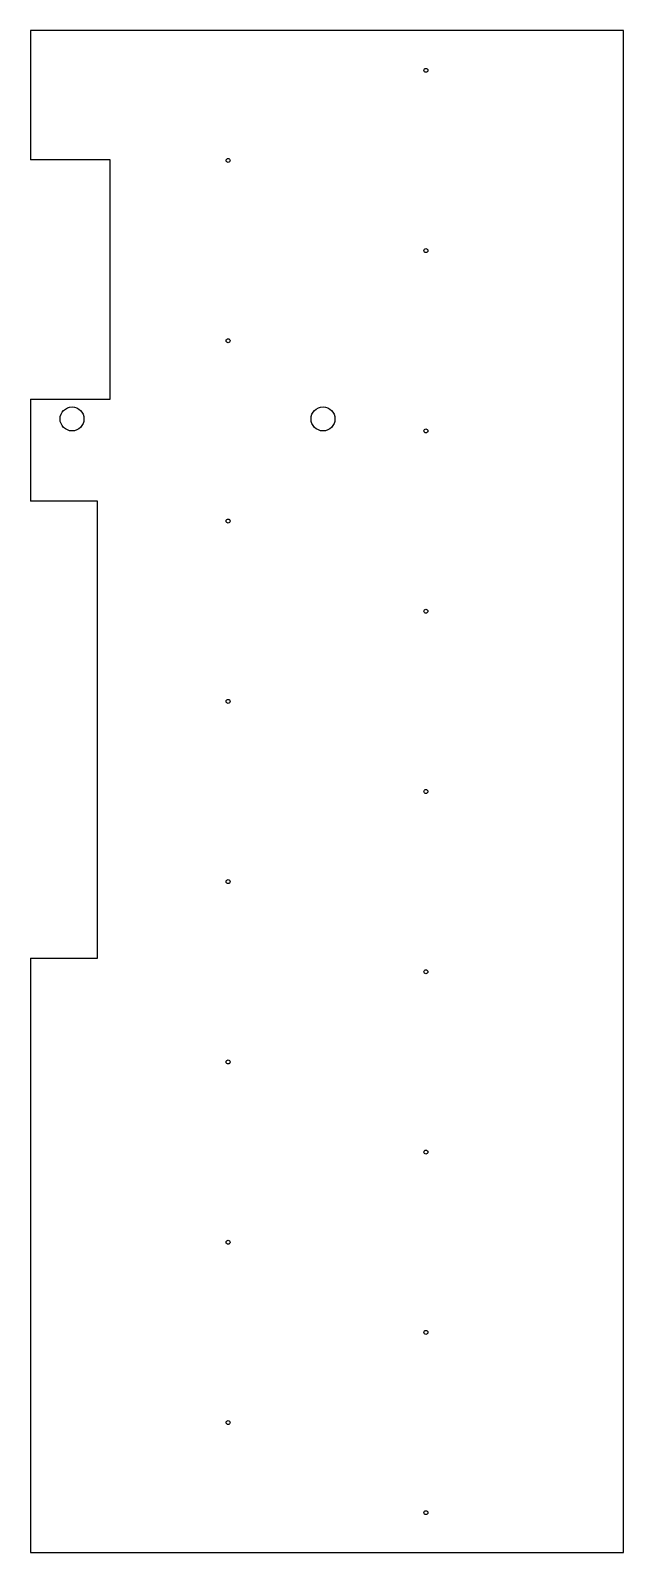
# Model space of a CAD drawing. Header units: millimetres. Extents: x -232 to 512, y -846 to 1062.
import ezdxf

# ---------------------------------------------------------------- set-up
doc = ezdxf.new("R2010")
doc.units = ezdxf.units.MM

msp = doc.modelspace()

# ---------------------------------------------------------------- linework, layer by layer
at = {"color": 7, "linetype": 'Continuous', "lineweight": 25}
for p, q in [((511.7, 1061.95), (-232.3, 1061.95)), ((-232.3, 1061.95), (-232.3, 899.95)), ((511.7, -846.05), (511.7, 1061.95)), ((-132.3, 899.95), (-232.3, 899.95)), ((-132.3, 599.95), (-132.3, 899.95)), ((-232.3, 599.95), (-132.3, 599.95)), ((-232.3, 599.95), (-232.3, 471.95)), ((-148.1, 471.95), (-232.3, 471.95)), ((-148.1, -101.05), (-148.1, 471.95)), ((-232.3, -101.05), (-148.1, -101.05)), ((-232.3, -101.05), (-232.3, -846.05)), ((-232.3, -846.05), (511.7, -846.05))]:
    msp.add_line(p, q, dxfattribs=at)
for centre, radius in [((263.7, 1011.95), 2.5), ((15.7, 898.95), 2.5), ((263.7, 785.95), 2.5), ((15.7, 672.95), 2.5), ((-180.1, 574.95), 15), ((134.7, 574.95), 15), ((263.7, 559.95), 2.5), ((15.7, 446.95), 2.5), ((263.7, 333.95), 2.5), ((15.7, 220.95), 2.5), ((263.7, 107.95), 2.5), ((15.7, -5.05), 2.5), ((263.7, -118.05), 2.5), ((15.7, -231.05), 2.5), ((263.7, -344.05), 2.5), ((15.7, -457.05), 2.5), ((263.7, -570.05), 2.5), ((15.7, -683.05), 2.5), ((263.7, -796.05), 2.5)]:
    msp.add_circle(centre, radius, dxfattribs=at)

doc.saveas('drawing.dxf')
